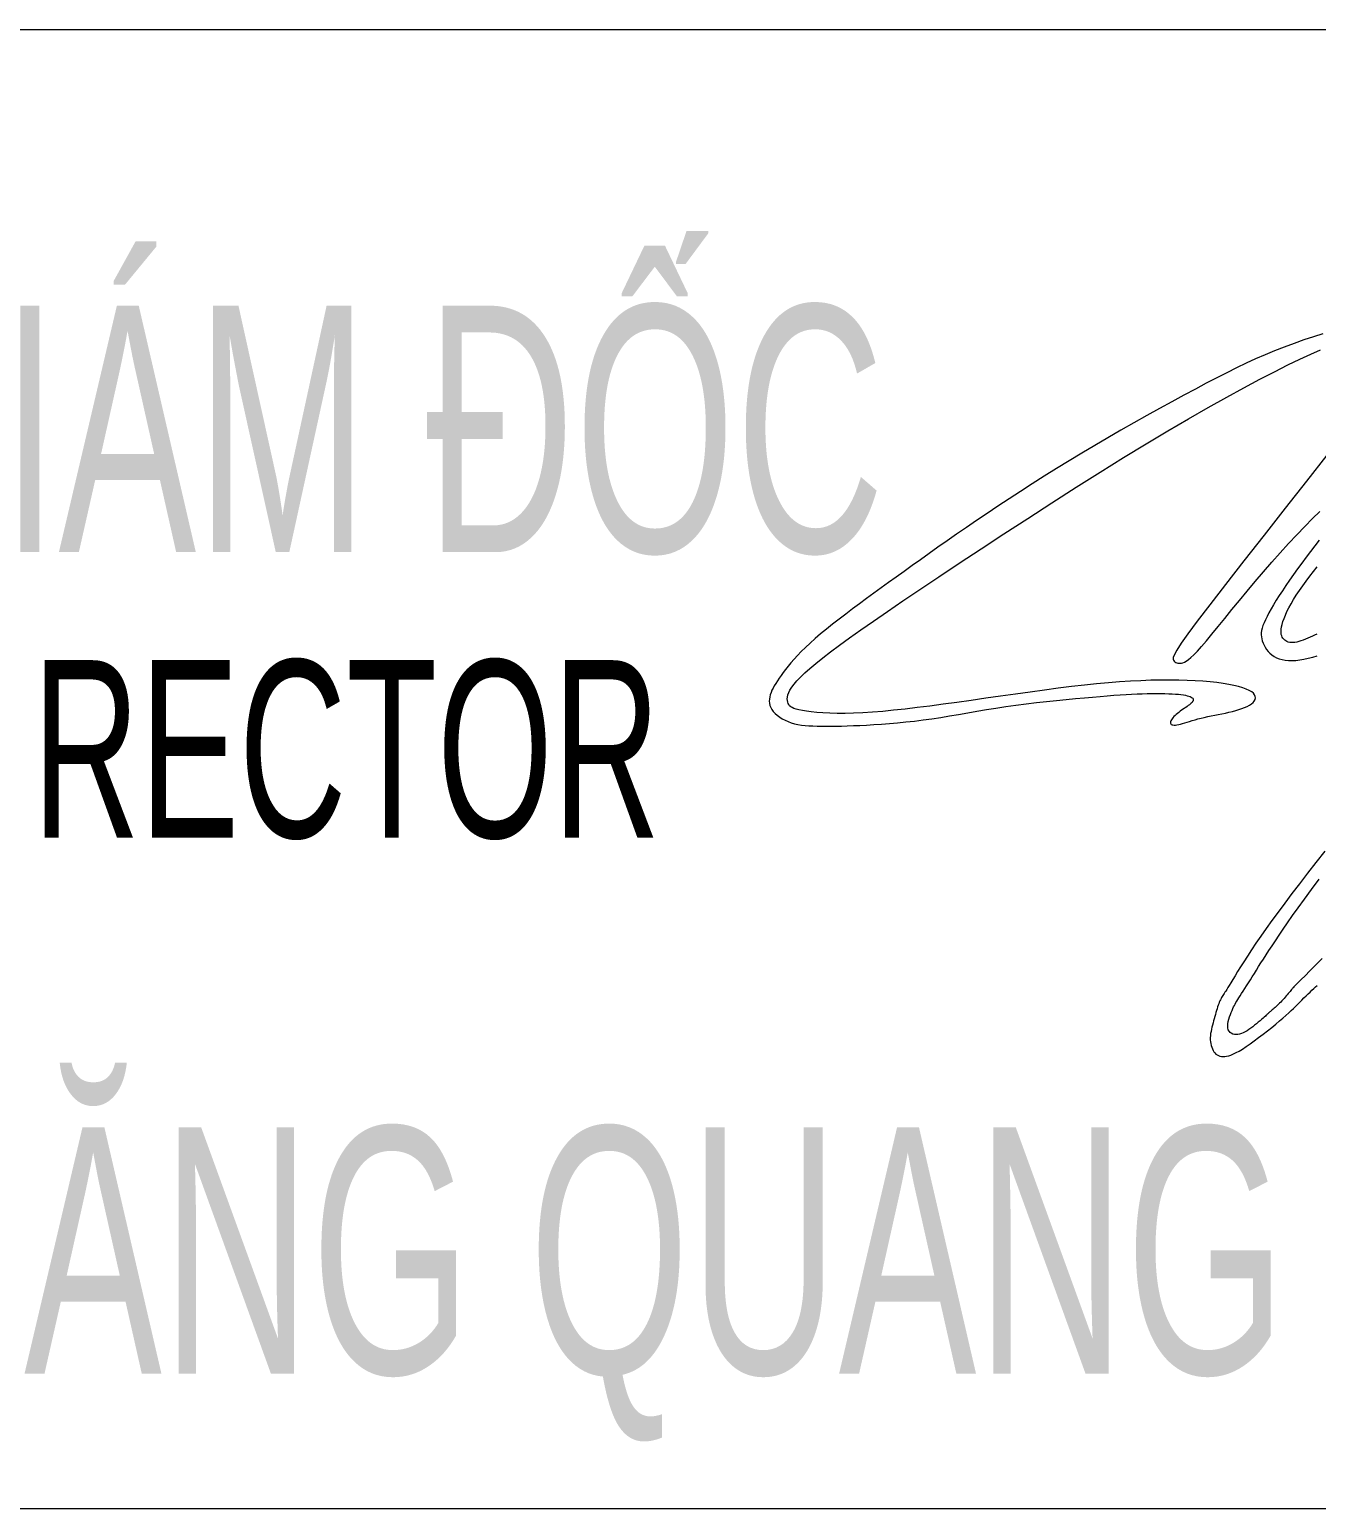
# Model space of a CAD drawing. Header units: millimetres. Extents: x -470 to 125, y -325 to 641.
# Drawn here: x 60.52 to 69.75, y -198.18 to -187.57 of the extents above; entities that cross this region are included whole.
import ezdxf
from ezdxf.enums import TextEntityAlignment as Align

# ---------------------------------------------------------------- set-up
doc = ezdxf.new("R2010")
doc.units = ezdxf.units.MM
doc.header["$MEASUREMENT"] = 0
doc.layers.add('N2-TEXT02', color=2, linetype='Continuous', lineweight=20)
doc.styles.add('Arial', font='arial_1.ttf')

# ---------------------------------------------------------------- blocks, each defined once
blk = doc.blocks.new('X_KHUNGTEN A1$0$dangquang')
for points in [[(-11.42812460382515, 0.4191553135132722), (-11.45976476485657, 0.4041910589728843), (-11.49209539238757, 0.3891148368907409), (-11.5249858576309, 0.3740012922962421), (-11.55815624172612, 0.3591738869736787), (-11.59128930330553, 0.3450182868969023), (-11.62406780100594, 0.3319201580444542), (-11.65617449345814, 0.3202651663902429), (-11.68729213929566, 0.310438977909314), (-11.71710349715249, 0.3028272585766558), (-11.74529132566363, 0.2978156743685645), (-11.77159644070264, 0.2956893278214068), (-11.79599188711893, 0.2963310677102129), (-11.81850876701117, 0.2995231793725566), (-11.83917818247289, 0.3050479481437094), (-11.8580312355997, 0.3126876593611883), (-11.87509902848331, 0.3222245983602647), (-11.89041266322067, 0.3334410504773473), (-11.90400324190682, 0.3461193010511749), (-11.9158655808593, 0.3601370151723131), (-11.92584935328853, 0.3757533769679924), (-11.9337679466214, 0.393322950314996), (-11.93943474829132, 0.413200299094683), (-11.94266314572815, 0.4357399871896632), (-11.94326652636914, 0.4612965784790219), (-11.94105827763974, 0.4902246368429815), (-11.93585178697197, 0.5228787261629861), (-11.92746044179819, 0.5595283979280055), (-11.91569762954657, 0.600103154055347), (-11.9003767376538, 0.6444474840709233), (-11.88131115354759, 0.6924058775019546), (-11.858314264657, 0.7438228238732734), (-11.83119945842122, 0.7985428127108776), (-11.79978012226218, 0.8564103335419588), (-11.76386964361598, 0.9172698758924582), (-11.72343173670629, 0.9808964679423013), (-11.67903142291868, 1.046787292493775), (-11.6313840504356, 1.114370071001844), (-11.58120496743641, 1.183072524921528), (-11.52920952210036, 1.25232237571015), (-11.47611306260967, 1.321547344821539), (-11.4226309371453, 1.390175153715319)], [(-11.33975101456679, 4.745927548786653), (-11.47443871185817, 4.703012770119614), (-11.6132568860105, 4.656506171764136), (-11.75442640819631, 4.606800063473429), (-11.89616814959027, 4.55428675499607), (-12.03670298136819, 4.499358556085298), (-12.17478778724956, 4.442269450879905), (-12.31132350113774, 4.382720121071713), (-12.44774706947567, 4.320272922742674), (-12.58549543871356, 4.254490211973689), (-12.72600555529982, 4.18493434484563), (-12.87071436567749, 4.111167677439312), (-13.02105881629905, 4.032752565835636), (-13.17847585360585, 3.94925136611775), (-13.34394107136575, 3.860403048666001), (-13.51658465260221, 3.766653041074534), (-13.69507542765859, 3.668623385240579), (-13.87808222687966, 3.566936123058923), (-14.06427388060649, 3.462213296426711), (-14.25231921918271, 3.355076947238786), (-14.4408870729518, 3.246149117389962), (-14.62864627225485, 3.136051848778521), (-14.81442737832947, 3.025355346472736), (-14.99770787598379, 2.914422468247153), (-15.17812698091677, 2.803564235049805), (-15.35532390882895, 2.693091667827474), (-15.52893787542052, 2.583315787529358), (-15.69860809639374, 2.474547615102296), (-15.86397378744607, 2.3670981714954), (-16.02467416427839, 2.261278477655509), (-16.18042930804006, 2.157361195280487), (-16.33128276166087, 2.055465549068543), (-16.4773589335224, 1.955672404463201), (-16.61878223200381, 1.858062626912528), (-16.75567706548441, 1.762717081862291), (-16.8881678423395, 1.669716634757151), (-17.01637897095804, 1.579142151046341), (-17.14043485971217, 1.491074496173326), (-17.26049931297143, 1.405534404869911), (-17.37689371904526, 1.322302088998043), (-17.48997886223538, 1.241097629705706), (-17.60011552684057, 1.16164110813969), (-17.7076644971587, 1.083652605449117), (-17.81298655749117, 1.006852202778475), (-17.91644249213437, 0.9309599812769136), (-18.01839308538752, 0.8556960220900578), (-18.11902183961172, 0.7808726759148215), (-18.21780312940291, 0.7066713716355366), (-18.31403404742412, 0.6333658076878805), (-18.40701168632529, 0.5612296825040062), (-18.49603313876946, 0.4905366945194771), (-18.58039549741363, 0.4215605421676685), (-18.65939585491594, 0.3545749238829785), (-18.73233130393498, 0.2898535380987823), (-18.79870317421671, 0.2276255035794179), (-18.85882974386266, 0.1679416204148652), (-18.91323352806899, 0.1108081090227131), (-18.96243704202766, 0.05623118982163078), (-19.00696280092882, 0.004217083231566221), (-19.04733331996533, -0.04522799032878311), (-19.08407111433269, -0.09209781044182819), (-19.11769869921898, -0.136386156686541), (-19.14865461416355, -0.1781365719963617), (-19.17704149608085, -0.2175916527108939), (-19.202878006221, -0.2550437585219925), (-19.22618280584857, -0.290785249119125), (-19.24697455621606, -0.3251084841941179), (-19.26527191858088, -0.358305823437604), (-19.28109355420042, -0.3906696265402445), (-19.29445812433426, -0.4224922531938375), (-19.30532104930774, -0.4540152630002297), (-19.31338478574924, -0.4852770152108121), (-19.31828854936339, -0.5162650689880479), (-19.31967155584414, -0.5469669834922399), (-19.31717302089487, -0.5773703178858511), (-19.31043216021783, -0.6074626313326519), (-19.29908818951174, -0.6372314829928598), (-19.28278032447372, -0.6666644320289663), (-19.26128774023891, -0.6956920170972296), (-19.23494944963306, -0.7240166948225522), (-19.20424442492003, -0.751283901325877), (-19.16965163835607, -0.7771390727257597), (-19.13165006220618, -0.8012276451396474), (-19.09071866872534, -0.8231950546907854), (-19.04733643017403, -0.8426867374954554), (-19.00198231881666, -0.8593481296745438), (-18.95502022915571, -0.8729407818338188), (-18.90635374470082, -0.8836907025312257), (-18.85577137120583, -0.8919400148060959), (-18.80306161442934, -0.8980308417023366), (-18.74801298012073, -0.9023053062627753), (-18.69041397404339, -0.9051055315301824), (-18.63005310194728, -0.9067736405473852), (-18.56671886958816, -0.9076517563571542), (-18.5001780112558, -0.9080115039206191), (-18.43011017537719, -0.9078425158725452), (-18.35617323890494, -0.9070639267659146), (-18.27802507879846, -0.9055948711549604), (-18.19532357201376, -0.9033544835939153), (-18.10772659550821, -0.9002618986346818), (-18.0148920262435, -0.8962362508326578), (-17.91647774116996, -0.8911966747396889), (-17.81231267877206, -0.8850550477546335), (-17.70291002360921, -0.8776942186548524), (-17.58895402177052, -0.868989779059973), (-17.47112891933932, -0.858817320589651), (-17.35011896240223, -0.8470524348669812), (-17.22660839704383, -0.8335707135116479), (-17.10128146934949, -0.8182477481455805), (-16.97482242540389, -0.8009591303884349), (-16.84773200893471, -0.7816737581453879), (-16.71977695422993, -0.7607337544592667), (-16.59054049322197, -0.7385745486572546), (-16.45960585783632, -0.7156315700676998), (-16.32655628000555, -0.692340248015455), (-16.1909749916573, -0.6691360118277032), (-16.0524452247256, -0.6464542908339865), (-15.91055021113766, -0.6247305143591575), (-15.76521115891933, -0.6043223564945777), (-15.61770118048582, -0.5852764703824391), (-15.46963136434272, -0.5675617539256166), (-15.32261279900717, -0.5511471050304522), (-15.17825657298249, -0.5360014216045101), (-15.03817377478276, -0.5220936015518021), (-14.9039754929189, -0.509392542775231), (-14.77727281589591, -0.4978671431834414), (-14.65927146826107, -0.4874842272049023), (-14.54955571867924, -0.4782023253829379), (-14.44730447184463, -0.4699778947841651), (-14.35169663245722, -0.4627673924751434), (-14.26191110521484, -0.4565272755235981), (-14.17712679481781, -0.4512140009973393), (-14.09652260595749, -0.4467840259617333), (-14.01927744333568, -0.4431938074857271), (-13.94474334664221, -0.4404039495836116), (-13.87296489554967, -0.4383916440515065), (-13.80415980471582, -0.4371382296308468), (-13.73854578880992, -0.4366250450666769), (-13.67634056249335, -0.4368334291015969), (-13.61776184042731, -0.4377447204794578), (-13.56302733727898, -0.4393402579417227), (-13.51235476770955, -0.4416013802333794), (-13.46591020703249, -0.4445098704113377), (-13.42365317315489, -0.4480492887985577), (-13.38549154463738, -0.4522036400323088), (-13.35133320003331, -0.4569569287474451), (-13.32108601790321, -0.4622931595824014), (-13.29465787680283, -0.4681963371731968), (-13.27195665528927, -0.4746504661582662), (-13.25289023191829, -0.4816395511724636), (-13.23736154841072, -0.4891458195927214), (-13.22525379912042, -0.4971443897406402), (-13.21644524155931, -0.505608602680951), (-13.21081413324521, -0.5145117994725865), (-13.2082387316907, -0.5238273211780324), (-13.20859729441281, -0.5335285088584953), (-13.21176807892436, -0.5435887035764608), (-13.21762934273988, -0.5539812463931355), (-13.22603827937667, -0.5646877345712653), (-13.23676782636369, -0.5757227901802082), (-13.24956985723043, -0.5871092914919984), (-13.26419624550545, -0.598870116777448), (-13.28039886471868, -0.611028144306232), (-13.29792958840073, -0.6236062523515216), (-13.31654029008166, -0.636627319182935), (-13.33598284329003, -0.6501142230713413), (-13.3560009105264, -0.6640760711594282), (-13.3763053101585, -0.6784668860761087), (-13.39659864952955, -0.6932269193199261), (-13.41658353598154, -0.7082964223916406), (-13.43596257685033, -0.7236156467909325), (-13.45443837947846, -0.7391248440174252), (-13.47171355120531, -0.7547642655696052), (-13.48749069936969, -0.7704741629494549), (-13.5014894625491, -0.7861634594192424), (-13.51349760422295, -0.8016157652905349), (-13.5233199191191, -0.8165833626445078), (-13.53076120195612, -0.8308185335565099), (-13.53562624745348, -0.8440735601053859), (-13.53771985033359, -0.8561007243676215), (-13.53684680531433, -0.866652308420953), (-13.53281190711721, -0.8754805943430028), (-13.52547577025416, -0.8823839275878527), (-13.51492228838663, -0.887344907124259), (-13.50129117496942, -0.8903921952915539), (-13.48472214345986, -0.8915544544348677), (-13.46535490730707, -0.890860346897), (-13.44332917996962, -0.8883385350208073), (-13.41878467489664, -0.8840176811513629), (-13.39186110554795, -0.8779264476291928), (-13.36267593652985, -0.8701384830942516), (-13.33125763710984, -0.8609073813611019), (-13.29761242770292, -0.8505317225379088), (-13.26174652872658, -0.8393100867375836), (-13.2236661606031, -0.8275410540695134), (-13.18337754374784, -0.8155232046418632), (-13.14088689858261, -0.803555118567516), (-13.09620044552298, -0.7919353759535284), (-13.04939179286521, -0.7808848016746026), (-13.00080410038288, -0.7703131996551349), (-12.95084791573049, -0.7600526185836429), (-12.89993378655799, -0.749935107147536), (-12.84847226051897, -0.7397927140376623), (-12.79687388525974, -0.7294574879379638), (-12.7455492084373, -0.718761477540454), (-12.69490877769817, -0.7075367315301833), (-12.6453766182733, -0.6956308496442887), (-12.59743066567978, -0.6829536358071095), (-12.55156233302034, -0.6694304449916615), (-12.50826303338908, -0.6549866321719833), (-12.46802417988704, -0.6395475523175946), (-12.43133718560728, -0.6230385604037281), (-12.39869346365151, -0.6053850113998465), (-12.37058442711646, -0.5865122602812107), (-12.347499415627, -0.5664037192626665), (-12.32991947491348, -0.5452750295344515), (-12.31832357723783, -0.5233998895322145), (-12.31319069486176, -0.5010519976892738), (-12.31499980004435, -0.4785050524389192), (-12.32422986504105, -0.4560327522167711), (-12.34135986211425, -0.4339087954549825), (-12.36686876352462, -0.4124068805903391), (-12.40111735357152, -0.391768567224716), (-12.44399366471282, -0.3721068596341297), (-12.49526754144529, -0.3535026232667349), (-12.55470882827467, -0.3360367235682986), (-12.62208736969205, -0.3197900259869471), (-12.69717301019864, -0.3048433959672536), (-12.77973559429222, -0.2912776989561792), (-12.86954496647297, -0.2791738003994908), (-12.9663688977638, -0.2686167126919372), (-13.06996686530351, -0.2597080360075665), (-13.18009627274637, -0.2525535174682432), (-13.29651452375742, -0.2472589041993274), (-13.41897902199469, -0.2439299433191593), (-13.54724717111844, -0.2426723819530707), (-13.68107637479136, -0.2435919672229545), (-13.82022403667497, -0.2467944462494529), (-13.96456160144226, -0.2523741620548208), (-14.11441667782537, -0.2603798412545189), (-14.27023091556919, -0.2708488063609309), (-14.43244596442389, -0.2838183798887428), (-14.60150347412957, -0.2993258843514752), (-14.77784509443723, -0.3174086422614835), (-14.96191247508796, -0.3381039761358124), (-15.15414726583219, -0.3614492084856238), (-15.35455361361551, -0.3873728044938503), (-15.56138565418007, -0.4153678000138257), (-15.77246002047491, -0.4448183735718203), (-15.9855933454453, -0.4751087036882211), (-16.19860226203616, -0.5056229688869394), (-16.40930340319335, -0.5357453476907494), (-16.61551340186429, -0.5648600186246711), (-16.81504889099438, -0.5923511602091196), (-17.00610594907937, -0.6176838164173262), (-17.18839843685782, -0.6406464930008724), (-17.36201966060491, -0.6611085611630472), (-17.52706292660957, -0.6789393921058888), (-17.68362154115755, -0.6940083570326294), (-17.83178881052947, -0.706184827143062), (-17.97165804100973, -0.7153381736392248), (-18.1033225388876, -0.7213377677243784), (-18.22681755320002, -0.7241379929918139), (-18.34194610401221, -0.724033282606598), (-18.44845315414761, -0.7214030821239419), (-18.54608366643242, -0.7166268371001081), (-18.63458260368486, -0.7100839930926099), (-18.71369492873134, -0.7021539956577669), (-18.78316560439248, -0.6932162903518986), (-18.84273959348741, -0.6836503227301591), (-18.89238475719299, -0.6737370483847087), (-18.93296055005681, -0.6633634630348126), (-18.96554932497838, -0.6523180724379927), (-18.99123343485576, -0.6403893823504632), (-19.01109523258935, -0.6273658985250847), (-19.02621707107687, -0.6130361267181286), (-19.03768130321703, -0.5971885726858943), (-19.04657028190718, -0.5796117421835447), (-19.05365533910174, -0.5600868838107829), (-19.05846372295468, -0.5383662175458994), (-19.06021166068319, -0.5141947062106169), (-19.05811537949432, -0.4873173126289316), (-19.05139110660116, -0.4574789996237598), (-19.039255069212, -0.424424730016824), (-19.0209234945446, -0.3878994666309836), (-18.99561260980249, -0.3476481722902633), (-18.96251583399999, -0.303367083200925), (-18.92073535333202, -0.2545575291094906), (-18.86935054579214, -0.2006721131482436), (-18.80744078937516, -0.1411634384505192), (-18.73408546207634, -0.07548410814507633), (-18.64836394188626, -0.003086725364170206), (-18.54935560680394, 0.07657610675880733), (-18.43613983482169, 0.1640517850939887), (-18.30773587321448, 0.2599519841696747), (-18.1629224463976, 0.3651454891704873), (-18.00041814806218, 0.4805653629379947), (-17.81894157190618, 0.6071446683162662), (-17.61721131162187, 0.7458164681492292), (-17.39394596090358, 0.8975138252808392), (-17.14786411344824, 1.063169802553972), (-16.87768436295028, 1.243717462812583), (-16.5831350844453, 1.439357932937355), (-16.26798377835235, 1.647364595948972), (-15.93700772643137, 1.864278898910641), (-15.59498421044134, 2.086642288878579), (-15.24669051213823, 2.310996212912528), (-14.89690391328702, 2.533882118073308), (-14.55040169564586, 2.751841451417221), (-14.2119611409754, 2.961415660007418), (-13.88571179273822, 3.159690860600477), (-13.57319224122045, 3.345931848753025), (-13.27529333840869, 3.519948089722106), (-12.99290593629053, 3.681549048763486), (-12.72692088685631, 3.830544191133015), (-12.47822904209306, 3.966742982087681), (-12.24772125399249, 4.089954886883305), (-12.03628837453834, 4.199989370775683), (-11.84442968379983, 4.296844828543044), (-11.67107817415661, 4.38127537303933), (-11.51477526606686, 4.454224046644327), (-11.37406237998789, 4.516633891735495)], [(-11.28127724607759, 2.9948063080721), (-11.57610824257529, 2.620590640152585), (-11.8822837298859, 2.232504900070865), (-12.18735204844666, 1.845545428825801), (-12.4788615386949, 1.474708567418645), (-12.74436054106388, 1.134990656851812), (-12.97139739599243, 0.8413880381253875), (-13.1506149553652, 0.6051659725150387), (-13.28503411684699, 0.4226654024000993), (-13.38077028956081, 0.2864961904331835), (-13.44393888261686, 0.1892681992669054), (-13.48065530514293, 0.1235912915561528), (-13.49703496624761, 0.08207532995126599), (-13.49919327505097, 0.05733017710716126), (-13.49324564067115, 0.04196569567642428), (-13.48431104557403, 0.02982654807951235), (-13.47352276562992, 0.01969659580595362), (-13.46101765004983, 0.01159450011306262), (-13.44693254805679, 0.005538922258210732), (-13.43140430886228, 0.001548523496410326), (-13.41456978169083, -0.0003580349150240636), (-13.39656581575218, -0.0001620917175557679), (-13.37752926026633, 0.002155014344992878), (-13.35737302937014, 0.006890826645332027), (-13.3351142968661, 0.01545841702238704), (-13.30954630147369, 0.02954973943627692), (-13.27946228192002, 0.05085674784010052), (-13.24365547692332, 0.08107139619278314), (-13.20091912520866, 0.1218856384498395), (-13.15004646549744, 0.1749914285678358), (-13.08983073650791, 0.2420807205045321), (-13.01943218168731, 0.3242462345210697), (-12.93947906334586, 0.4201837561126069), (-12.85096664851812, 0.5279898370753813), (-12.75489020423663, 0.6457610292078755), (-12.65224499753742, 0.7715938843120966), (-12.54402629545007, 0.9035849541831169), (-12.43122936501095, 1.039830790621721), (-12.31484947325146, 1.178427945426449), (-12.19590158519736, 1.31755590931607), (-12.07547945785154, 1.455725928686832), (-11.95469654620445, 1.591532188851659), (-11.83466630525356, 1.723568875129359), (-11.71650218998946, 1.850430172832944), (-11.60131765540734, 1.970710267280026), (-11.49022615649903, 2.083003343783588), (-11.38434114825611, 2.185903587661244)], [(-11.39383972800272, 1.773245140932062), (-11.45706199281915, 1.692251139152603), (-11.52028322089973, 1.60977875113349), (-11.58303791755975, 1.526423063621422), (-11.64485955137343, 1.442843441027009), (-11.70528159092362, 1.359699247759806), (-11.76383750478669, 1.277649848229288), (-11.8200607615388, 1.197354606844982), (-11.87348482976017, 1.119472888016389), (-11.92364317802992, 1.044664056153067), (-11.97014184647867, 0.9734827652781064), (-12.01287716145794, 0.9060648278727115), (-12.05181802087043, 0.8424413460339792), (-12.08693332262635, 0.7826434218532086), (-12.11819196462795, 0.7267021574264163), (-12.14556284478215, 0.6746486548483688), (-12.16901486098811, 0.6265140162138607), (-12.18851691115924, 0.5823293436176868), (-12.20406692181643, 0.5420189552961574), (-12.21577893397819, 0.5050800340504225), (-12.22379601728119, 0.4709029788219254), (-12.22826124135452, 0.4388781885533035), (-12.22931767583987, 0.4083960621848632), (-12.2271083903737, 0.3788469986615439), (-12.22177645459237, 0.349621396923709), (-12.21346493812575, 0.3201096559139103), (-12.20228788199529, 0.2898908606146335), (-12.18824321272382, 0.2592988401800653), (-12.17129982821928, 0.2288561097984427), (-12.1514266263838, 0.1990851846649662), (-12.12859250512622, 0.1705085799724486), (-12.1027663623488, 0.1436488109114862), (-12.07391709595731, 0.1190283926748918), (-12.04201360385912, 0.09716984045670074), (-12.00702582069141, 0.07852309789254264), (-11.96892782804491, 0.06324782240534432), (-11.92769474424585, 0.05143109985723981), (-11.88330168761479, 0.04316001611624642), (-11.83572377647556, 0.03852165704688559), (-11.78493612915793, 0.03760310851365034), (-11.73091386398016, 0.04049145638339269), (-11.67363209926691, 0.04727378652060565), (-11.6132618965413, 0.05790344578426243), (-11.55075809011521, 0.07179882499951873), (-11.48727145749194, 0.08824457598828417), (-11.42395277618016, 0.1065253505690862)], [(-11.31416758405908, -2.708602888307269), (-11.4423184053046, -2.871240528109695), (-11.56412415247223, -3.027542741475827), (-11.67936099212216, -3.177141671669887), (-11.78802859322445, -3.319968846757178), (-11.89018250035872, -3.456030641008596), (-11.98587825809307, -3.58533342869157), (-12.07517141099834, -3.707883584075802), (-12.15811750365117, -3.823687481428692), (-12.23477208062354, -3.932751495019971), (-12.30519068648732, -4.035081999117011), (-12.36946027073259, -4.130669188644021), (-12.4277934025198, -4.219438541127801), (-12.48043405592603, -4.301299354754349), (-12.52762620502779, -4.376160927703808), (-12.56961382390284, -4.443932558159787), (-12.60664088662998, -4.504523544305897), (-12.63895136728115, -4.557843184324639), (-12.66678923994004, -4.603800776398487), (-12.69044586074835, -4.642484842220057), (-12.71040211413469, -4.674700797522888), (-12.72718626659639, -4.701433281552937), (-12.74132658462906, -4.723666933551641), (-12.75335133473084, -4.742386392764956), (-12.76378878339472, -4.758576298435429), (-12.77316719712042, -4.773221289807907), (-12.78201484240287, -4.787306006127238), (-12.79076890929764, -4.801679706541108), (-12.79950228210589, -4.816650129828105), (-12.80819676868202, -4.832389634668573), (-12.81683417688873, -4.84907057974624), (-12.82539631458064, -4.866865323742587), (-12.83386498961534, -4.885946225340206), (-12.84222200985118, -4.906485643219412), (-12.85044918314838, -4.928655936065098), (-12.85853858048142, -4.952565242215258), (-12.86652332529354, -4.978064818646743), (-12.87444680414558, -5.004941701989367), (-12.88235240359836, -5.032982928874191), (-12.89028351021511, -5.061975535935687), (-12.89828351055553, -5.091706559803782), (-12.90639579117692, -5.121963037111783), (-12.91466373864955, -5.152532004490695), (-12.9230758185538, -5.183225625102835), (-12.93140081259241, -5.213956568228525), (-12.93935258149338, -5.244662629679283), (-12.94664498598479, -5.275281605263217), (-12.95299188679485, -5.30575129079304), (-12.95810714465165, -5.336009482077998), (-12.96170462028306, -5.365993974929637), (-12.96349817441592, -5.395642565157232), (-12.96326387196711, -5.424864019948501), (-12.96102659461837, -5.453450992007475), (-12.95687342822487, -5.481167105410918), (-12.95089145866268, -5.507775984241363), (-12.94316777178733, -5.533041252575543), (-12.93378945347206, -5.556726534494857), (-12.92284358957716, -5.578595454078368), (-12.91041726597416, -5.598411635406279), (-12.89657165010874, -5.615963584232588), (-12.8812642357899, -5.631139333017842), (-12.86442659840634, -5.643851795895245), (-12.84599031335142, -5.654013887000247), (-12.82588695601612, -5.661538520466053), (-12.80404810178959, -5.666338610429278), (-12.78040532606587, -5.668327071021992), (-12.75489020423663, -5.667416816381944), (-12.72738040139382, -5.663481364654359), (-12.69753794144322, -5.656236650040569), (-12.66497093798773, -5.645359210755174), (-12.62928750463459, -5.63052558501272), (-12.59009575498919, -5.611412311028886), (-12.5470038026566, -5.587695927013613), (-12.49961976124257, -5.559052971184911), (-12.44755174435488, -5.525159981755053), (-12.39070022528824, -5.485943350433587), (-12.33013511610034, -5.442328882909123), (-12.26721868855225, -5.395492238364142), (-12.20331321438471, -5.346609075982343), (-12.13978096535595, -5.296855054946121), (-12.07798421321718, -5.247405834439178), (-12.01928522971855, -5.199437073643992), (-11.96504628661603, -5.154124431743014), (-11.91627364204896, -5.112360432492778), (-11.87254949974078, -5.073905057932933), (-11.83310004980467, -5.038235154674823), (-11.79715148235255, -5.004827569329848), (-11.76392998749668, -4.973159148511684), (-11.732661755359, -4.942706738829344), (-11.70257297604394, -4.91294718689889), (-11.67288983966739, -4.883357339328114), (-11.64301417104593, -4.853557886618859), (-11.61305033380449, -4.823744894816969), (-11.58327832626924, -4.794258273859953), (-11.55397814676451, -4.765437933680573), (-11.52542979361999, -4.737623784215174), (-11.49791326516356, -4.711155735398847), (-11.47170855971569, -4.686373697165607), (-11.44709567560631, -4.663617579450573), (-11.42402009676027, -4.642832335714701)], [(-11.35031678253733, -4.253609021147923), (-11.44548043746897, -4.349529682954511), (-11.52868375318656, -4.432939675863793), (-11.59819045046629, -4.502359342505429), (-11.65291157052081, -4.556925614314594), (-11.69434743627255, -4.598241777952268), (-11.72464569107558, -4.628527708889663), (-11.7459539782808, -4.650003282595634), (-11.76041994124114, -4.664888374539061), (-11.77019122331103, -4.67540286018999), (-11.77741546784011, -4.68376661501614), (-11.78424031818213, -4.692199514489829), (-11.79242553366396, -4.702500291657827), (-11.8021793375076, -4.714783109897013), (-11.81332206890966, -4.728740990159764), (-11.8256740670621, -4.744066953401983), (-11.83905567116381, -4.760454020578379), (-11.85328722041027, -4.777595212642552), (-11.86818905399696, -4.795183550549183), (-11.88358151111913, -4.812912055254202), (-11.89930406121584, -4.830515590325433), (-11.91527269469873, -4.847896389779834), (-11.93142253222459, -4.864998530248613), (-11.94768869444306, -4.881766088364145), (-11.96400630201379, -4.898143140757668), (-11.98031047559039, -4.914073764059196), (-11.99653633582807, -4.929502034899997), (-12.01261900338159, -4.944372029913552), (-12.02846802372187, -4.958619984326845), (-12.04389064159056, -4.972150767765925), (-12.05866852654424, -4.984861408454805), (-12.07258334814037, -4.99664893461528), (-12.08541677593769, -5.007410374470254), (-12.09695047949253, -5.01704275624499), (-12.10696612836489, -5.025443108160033), (-12.11524539210768, -5.032508458440617), (-12.12171983822532, -5.038244603186826), (-12.12692062600115, -5.043092410004675), (-12.13152881266478, -5.047601514379693), (-12.1362254554399, -5.05232155179857), (-12.14169161156235, -5.057802157742174), (-12.14860833825242, -5.064592967698331), (-12.15765669273958, -5.073243617150212), (-12.16951773225162, -5.084303741582175), (-12.18468621818511, -5.098153134648669), (-12.20291172859072, -5.114492222666939), (-12.2237575456877, -5.132851590127899), (-12.24678695169109, -5.152761821521182), (-12.27156322882342, -5.173753501333039), (-12.29764965929951, -5.195357214051967), (-12.32460952534041, -5.217103544167685), (-12.35200610916195, -5.238523076167525), (-12.3794661486528, -5.259163463007638), (-12.40687020437372, -5.278640631501531), (-12.43416229255195, -5.296587576932723), (-12.46128642941756, -5.312637294579957), (-12.48818663120198, -5.32642277972792), (-12.51480691413326, -5.337577027656579), (-12.5410912944418, -5.345733033647036), (-12.56698378835267, -5.350523792981619), (-12.59234493688609, -5.351645183984857), (-12.61670138020349, -5.349044617157404), (-12.63949628325361, -5.342732386044446), (-12.66017281098334, -5.332718784192309), (-12.67817412833847, -5.31901410514277), (-12.69294340027079, -5.301628642440988), (-12.70392379172677, -5.280572689633317), (-12.71055846765569, -5.255856540263835), (-12.71250378153684, -5.227636612749393), (-12.71026884099047, -5.196653825000595), (-12.70457594216271, -5.163795219804371), (-12.69614738120413, -5.129947839942957), (-12.68570545426496, -5.09599872820101), (-12.6739724574943, -5.06283492736307), (-12.66167068704192, -5.031343480213764), (-12.64952243905793, -5.002411429537659), (-12.63806509311826, -4.976635183663092), (-12.62709636250088, -4.95344861311392), (-12.61622904390731, -4.93199495395433), (-12.60507593404202, -4.911417442249586), (-12.59324982960754, -4.890859314069587), (-12.58036352731119, -4.869463805479683), (-12.56602982385016, -4.846374152543916), (-12.54986151592971, -4.820733591332299), (-12.53156829333909, -4.791872776893626), (-12.51124741819149, -4.759872040207483), (-12.48909304568826, -4.724999131242726), (-12.4652993310259, -4.687521799960138), (-12.44006042940237, -4.647707796327524), (-12.41357049601663, -4.605824870307913), (-12.38602368607235, -4.562140771866751), (-12.35761415476259, -4.516923250970649), (-12.32844090804872, -4.470321237324015), (-12.2982223549385, -4.422008379609537), (-12.26658175519833, -4.3715395062477), (-12.23314236859835, -4.318469445662544), (-12.19752745490121, -4.262353026274553), (-12.15936027388022, -4.202745076508933), (-12.11826408529953, -4.139200424785002), (-12.07386214892779, -4.071273899527938), (-12.02568183271842, -3.998410566111772), (-11.97286693736612, -3.919616437724528), (-11.91446537175261, -3.833787764511271), (-11.84952504475882, -3.73982079660891), (-11.77709386526419, -3.636611784162426), (-11.69621974215306, -3.52305697731228), (-11.60595058430283, -3.398052626199984), (-11.50533430059602, -3.260494980968275), (-11.39377153211456, -3.109783134032256)]]:
    blk.add_lwpolyline(points)

msp = doc.modelspace()

# ---------------------------------------------------------------- linework, layer by layer
at = {"layer": 'N2-TEXT02'}
for p, q in [((51.28950331687213, -187.5706567603013), (114.9258669532355, -187.5706567603013)), ((51.28950331687213, -198.1767173663618), (114.9258669532355, -198.1767173663618))]:
    msp.add_line(p, q, dxfattribs=at)

# ---------------------------------------------------------------- block references
at = {"layer": 'N2-TEXT02', "xscale": 0.4977777777777764, "yscale": 0.4977777777777764, "zscale": 0.4977777777777764}
msp.add_blockref('X_KHUNGTEN A1$0$dangquang', (75.44577752073087, -192.1147405936026), dxfattribs=at)

# ---------------------------------------------------------------- texts
at = {"layer": 'N2-TEXT02', "style": 'Arial', "width": 0.6}
for s, p in [('P. TỔNG GIÁM ĐỐC', (52.66310907150819, -191.3185124786609)), ('NGUYỄN ĐĂNG QUANG', (52.66310907150819, -197.2107683709178))]:
    msp.add_text(s, height=1.767676767676768, dxfattribs=at).set_placement(p)
msp.add_text('D. GENERAL DIRECTOR', height=1.272727272727269, dxfattribs=at).set_placement((52.71894323664765, -192.7294541429947), align=Align.MIDDLE_LEFT)

doc.saveas('drawing.dxf')
